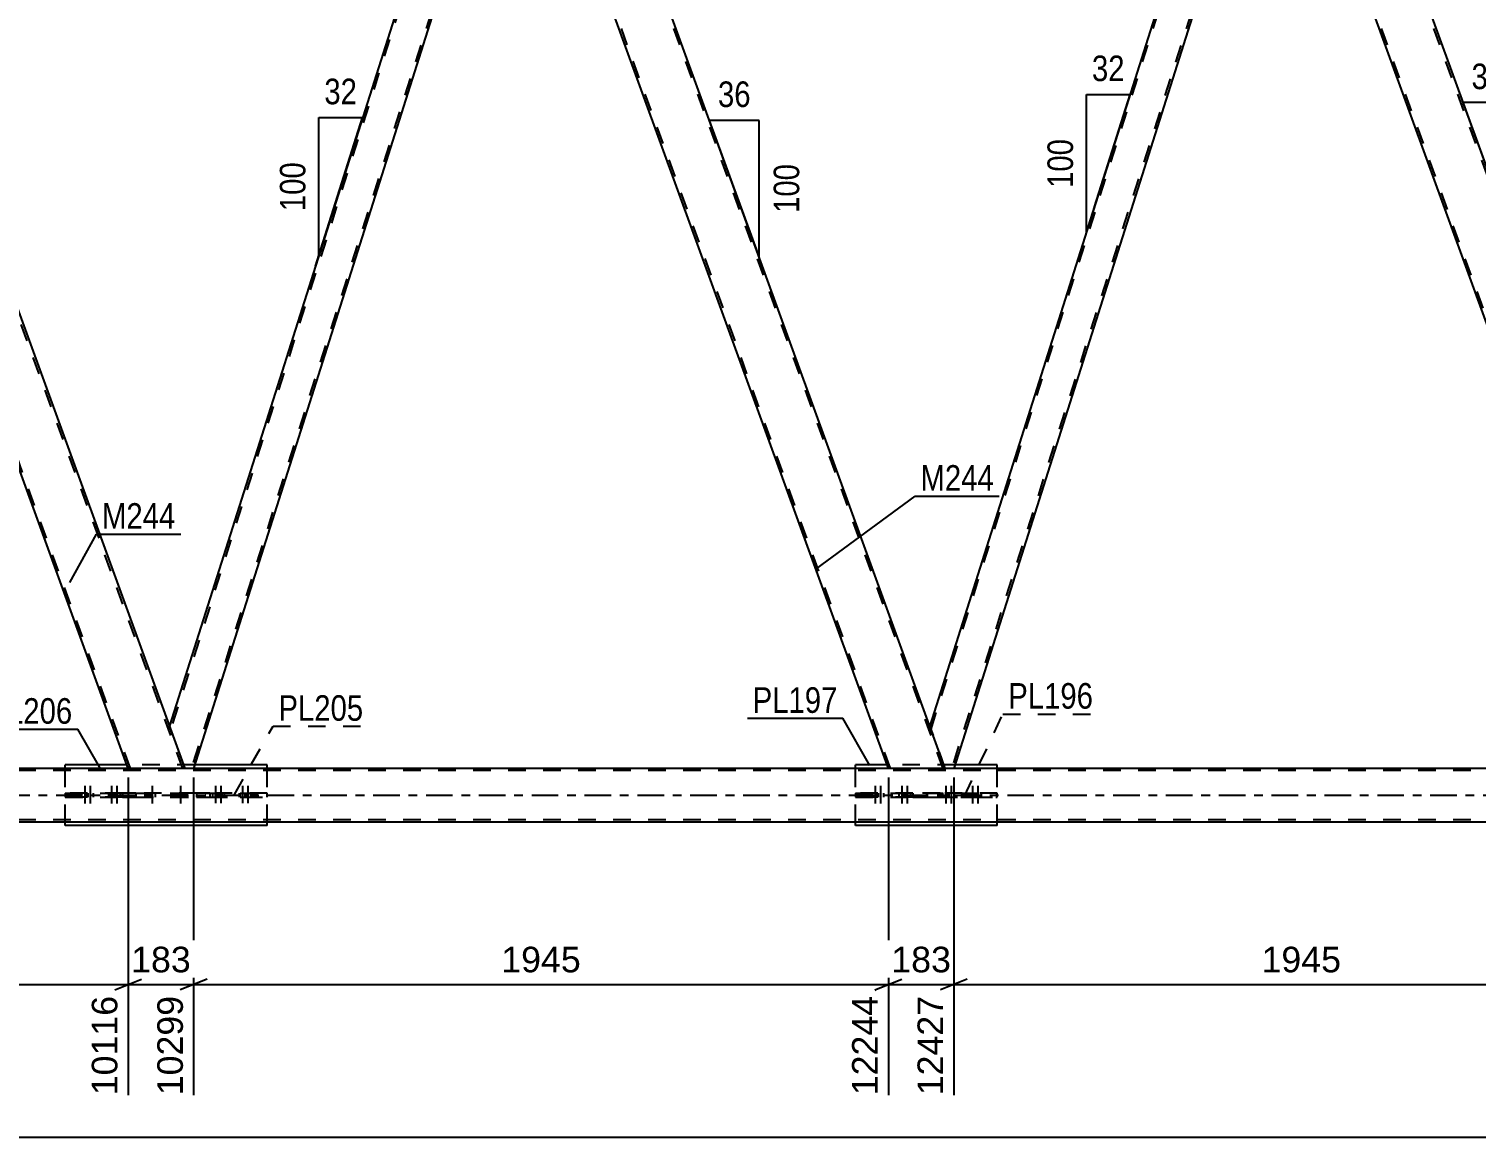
# Model space of a CAD drawing. Header units: millimetres. Extents: x -55 to 786, y -408 to 186.
# Drawn here: x 435.8 to 597.8, y -163.3 to -39.2 of the extents above; entities that cross this region are included whole.
import ezdxf

# ---------------------------------------------------------------- set-up
doc = ezdxf.new("R2010")
doc.units = ezdxf.units.MM
doc.linetypes.add('DXK_LINE_DOT2', pattern=[3.9198, 1.9599, -1.9599])
doc.linetypes.add('DXK_LINE_DOT3', pattern=[5.9187, 2.979, -0.9799, 0.9799, -0.9799])
doc.styles.add('Arial', font='ARIAL.TTF', dxfattribs={"height": 0.2})
doc.styles.add('Arial Narrow', font='ARIALN.TTF', dxfattribs={"height": 0.2})

# ---------------------------------------------------------------- blocks, each defined once
blk = doc.blocks.new('Part-318893114-2802 - 2647')
at = {"color": 2, "linetype": 'Continuous'}
for p, q in [((617.16, -122), (573.85, -3)), ((573.85, -3), (580.24, -3)), ((623.55, -122), (580.24, -3)), ((623.51, -122), (617.16, -122)), ((623.55, -122), (623.51, -122))]:
    blk.add_line(p, q, dxfattribs=at)
at = {"color": 7, "linetype": 'DXK_LINE_DOT2'}
for p, q in [((617.42, -122), (574.11, -3)), ((623.29, -122), (579.98, -3))]:
    blk.add_line(p, q, dxfattribs=at)
blk = doc.blocks.new('Part-318893114-2842 - 2647')
at = {"color": 2, "linetype": 'Continuous'}
for p, q in [((487.77, -3), (451.54, -117.23)), ((490.46, -7.74), (454.23, -122))]:
    blk.add_line(p, q, dxfattribs=at)
at = {"color": 7, "linetype": 'DXK_LINE_DOT2'}
for p, q in [((488.02, -3), (451.68, -117.6)), ((488.74, -3), (487.77, -3)), ((488.74, -3), (490.46, -7.74)), ((490.33, -7.37), (453.98, -122)), ((490.46, -7.74), (490.46, -7.74)), ((490.46, -7.74), (490.46, -7.74)), ((453.28, -122), (451.54, -117.23)), ((454.23, -122), (453.28, -122))]:
    blk.add_line(p, q, dxfattribs=at)
blk = doc.blocks.new('Part-318893114-2847 - 2647')
at = {"color": 2, "linetype": 'Continuous'}
for p, q in [((572.9, -3), (536.68, -117.23)), ((575.59, -7.77), (539.36, -122))]:
    blk.add_line(p, q, dxfattribs=at)
at = {"color": 7, "linetype": 'DXK_LINE_DOT2'}
for p, q in [((536.81, -117.6), (573.15, -3)), ((573.85, -3), (572.9, -3)), ((573.85, -3), (575.59, -7.77)), ((575.45, -7.4), (539.11, -122)), ((538.41, -122), (536.68, -117.23)), ((536.68, -117.23), (536.68, -117.23)), ((539.36, -122), (538.41, -122))]:
    blk.add_line(p, q, dxfattribs=at)
blk = doc.blocks.new('Part-318893114-2863 - 2647')
at = {"color": 2, "linetype": 'Continuous'}
for p, q in [((531.88, -121.59), (528.37, -121.59)), ((528.37, -122), (528.37, -121.59)), ((544.23, -121.59), (539.49, -121.59)), ((544.23, -122), (544.23, -121.59)), ((528.37, -128.39), (528.37, -128)), ((544.23, -128.39), (544.23, -128)), ((544.23, -128.39), (528.37, -128.39))]:
    blk.add_line(p, q, dxfattribs=at)
at = {"color": 7, "linetype": 'DXK_LINE_DOT2'}
for p, q in [((528.37, -128), (528.37, -122)), ((539.49, -121.59), (531.88, -121.59)), ((544.23, -128), (544.23, -122))]:
    blk.add_line(p, q, dxfattribs=at)
blk = doc.blocks.new('Part-318893114-2868 - 2647')
at = {"color": 2, "linetype": 'Continuous'}
for p, q in [((446.74, -121.59), (439.86, -121.59)), ((439.86, -122), (439.86, -121.59)), ((462.47, -121.59), (454.36, -121.59)), ((462.47, -122), (462.47, -121.59)), ((439.86, -128.39), (439.86, -128)), ((462.47, -128.39), (462.47, -128)), ((462.47, -128.39), (439.86, -128.39))]:
    blk.add_line(p, q, dxfattribs=at)
at = {"color": 7, "linetype": 'DXK_LINE_DOT2'}
for p, q in [((439.86, -128), (439.86, -122)), ((454.36, -121.59), (446.74, -121.59)), ((462.47, -128), (462.47, -122))]:
    blk.add_line(p, q, dxfattribs=at)
blk = doc.blocks.new('Part-318893114-2917 - 2647')
at = {"color": 2, "linetype": 'Continuous'}
for p, q in [((446.89, -122), (403.58, -3)), ((403.58, -3), (409.97, -3)), ((453.28, -122), (409.97, -3)), ((453.24, -122), (446.89, -122)), ((453.28, -122), (453.24, -122))]:
    blk.add_line(p, q, dxfattribs=at)
at = {"color": 7, "linetype": 'DXK_LINE_DOT2'}
for p, q in [((447.15, -122), (403.84, -3)), ((453.02, -122), (409.71, -3))]:
    blk.add_line(p, q, dxfattribs=at)
blk = doc.blocks.new('Part-318893114-2922 - 2647')
at = {"color": 2, "linetype": 'Continuous'}
for p, q in [((532.03, -122), (488.74, -3)), ((488.74, -3), (495.12, -3)), ((538.41, -122), (495.12, -3)), ((538.38, -122), (532.03, -122)), ((538.41, -122), (538.38, -122))]:
    blk.add_line(p, q, dxfattribs=at)
at = {"color": 7, "linetype": 'DXK_LINE_DOT2'}
for p, q in [((532.28, -122), (488.99, -3)), ((538.16, -122), (494.86, -3))]:
    blk.add_line(p, q, dxfattribs=at)
blk = doc.blocks.new('Part-318893114-2994 - 2647')
at = {"color": 7, "linetype": 'DXK_LINE_DOT2'}
for p, q in [((439.86, -124.75), (462.47, -124.75)), ((446.27, -124.75), (439.86, -124.75)), ((439.86, -124.75), (439.86, -124.75)), ((439.86, -124.75), (439.86, -125.23)), ((447.77, -124.75), (446.27, -124.75)), ((446.27, -124.75), (446.27, -125.23)), ((454.57, -124.75), (447.77, -124.75)), ((447.77, -124.75), (447.77, -125.23)), ((456.06, -124.75), (454.57, -124.75)), ((454.57, -124.75), (454.57, -125.23)), ((462.47, -124.75), (456.06, -124.75)), ((456.06, -124.75), (456.06, -125.23)), ((462.47, -124.75), (462.47, -124.75)), ((462.47, -125.23), (462.47, -124.75)), ((439.86, -125.23), (462.47, -125.23)), ((446.27, -125.23), (439.86, -125.23)), ((446.27, -125.23), (447.77, -125.23)), ((447.77, -125.23), (454.57, -125.23)), ((454.57, -125.23), (456.06, -125.23)), ((456.06, -125.23), (462.47, -125.23))]:
    blk.add_line(p, q, dxfattribs=at)
blk = doc.blocks.new('Bolt-318893114-3020 - 2647')
at = {"color": 1, "linetype": 'DXK_LINE_DOT2'}
for p, q in [((456.33, -124.75), (456.33, -125.23)), ((456.69, -123.94), (456.69, -127.14)), ((456.93, -124.75), (456.93, -125.23)), ((457.05, -124.75), (457.05, -125.23)), ((457.29, -123.94), (457.29, -127.14)), ((457.65, -124.75), (457.65, -125.23)), ((459.34, -124.75), (459.34, -125.23)), ((459.7, -123.94), (459.7, -127.14)), ((459.95, -124.75), (459.95, -125.23)), ((460.06, -124.75), (460.06, -125.23)), ((460.31, -123.94), (460.31, -127.14)), ((460.67, -124.75), (460.67, -125.23))]:
    blk.add_line(p, q, dxfattribs=at)
blk = doc.blocks.new('Bolt-318893114-3048 - 2647')
at = {"color": 1, "linetype": 'DXK_LINE_DOT2'}
for p, q in [((449.21, -124.75), (449.21, -125.23)), ((449.21, -124.75), (449.21, -125.23)), ((449.57, -123.95), (449.57, -127.15)), ((449.57, -123.95), (449.57, -127.15)), ((449.93, -124.75), (449.93, -125.23)), ((449.93, -124.75), (449.93, -125.23)), ((452.41, -124.75), (452.41, -125.23)), ((452.41, -124.75), (452.41, -125.23)), ((452.77, -123.95), (452.77, -127.15)), ((452.77, -123.95), (452.77, -127.15)), ((453.13, -124.75), (453.13, -125.23)), ((453.13, -124.75), (453.13, -125.23))]:
    blk.add_line(p, q, dxfattribs=at)
blk = doc.blocks.new('Bolt-318893114-3049 - 2647')
at = {"color": 1, "linetype": 'DXK_LINE_DOT2'}
for p, q in [((441.67, -124.75), (441.67, -125.23)), ((442.03, -123.95), (442.03, -126.95)), ((442.27, -124.75), (442.27, -125.23)), ((442.39, -124.75), (442.39, -125.23)), ((442.63, -123.95), (442.63, -126.95)), ((442.99, -124.75), (442.99, -125.23)), ((444.69, -124.75), (444.69, -125.23)), ((445.05, -123.95), (445.05, -126.95)), ((445.29, -124.75), (445.29, -125.23)), ((445.41, -124.75), (445.41, -125.23)), ((445.65, -123.95), (445.65, -126.95)), ((446.01, -124.75), (446.01, -125.23))]:
    blk.add_line(p, q, dxfattribs=at)
blk = doc.blocks.new('Part-318893114-3054 - 2647')
at = {"color": 7, "linetype": 'DXK_LINE_DOT2'}
for p, q in [((528.37, -124.75), (544.23, -124.75)), ((534.78, -124.75), (528.37, -124.75)), ((528.37, -124.75), (528.37, -124.75)), ((528.37, -124.75), (528.37, -125.23)), ((537.82, -124.75), (534.78, -124.75)), ((534.78, -124.75), (534.78, -125.23)), ((544.23, -124.75), (537.82, -124.75)), ((537.82, -124.75), (537.82, -125.23)), ((544.23, -124.75), (544.23, -124.75)), ((544.23, -125.23), (544.23, -124.75)), ((528.37, -125.23), (544.23, -125.23)), ((534.78, -125.23), (528.37, -125.23)), ((534.78, -125.23), (537.82, -125.23)), ((537.82, -125.23), (544.23, -125.23))]:
    blk.add_line(p, q, dxfattribs=at)
blk = doc.blocks.new('Bolt-318893114-3055 - 2647')
at = {"color": 1, "linetype": 'DXK_LINE_DOT2'}
for p, q in [((538.09, -124.75), (538.09, -125.23)), ((538.45, -123.95), (538.45, -127.15)), ((538.69, -124.75), (538.69, -125.23)), ((538.81, -124.75), (538.81, -125.23)), ((539.05, -123.95), (539.05, -127.15)), ((539.41, -124.75), (539.41, -125.23)), ((541.1, -124.75), (541.1, -125.23)), ((541.46, -123.95), (541.46, -127.15)), ((541.7, -124.75), (541.7, -125.23)), ((541.82, -124.75), (541.82, -125.23)), ((542.06, -123.95), (542.06, -127.15)), ((542.42, -124.75), (542.42, -125.23))]:
    blk.add_line(p, q, dxfattribs=at)
blk = doc.blocks.new('Bolt-318893114-3056 - 2647')
at = {"color": 1, "linetype": 'DXK_LINE_DOT2'}
for p, q in [((530.18, -124.75), (530.18, -125.23)), ((530.54, -123.95), (530.54, -126.95)), ((530.78, -124.75), (530.78, -125.23)), ((530.9, -124.75), (530.9, -125.23)), ((531.14, -123.95), (531.14, -126.95)), ((531.5, -124.75), (531.5, -125.23)), ((533.19, -124.75), (533.19, -125.23)), ((533.55, -123.95), (533.55, -126.95)), ((533.79, -124.75), (533.79, -125.23)), ((533.91, -124.75), (533.91, -125.23)), ((534.15, -123.95), (534.15, -126.95)), ((534.51, -124.75), (534.51, -125.23))]:
    blk.add_line(p, q, dxfattribs=at)
blk = doc.blocks.new('Part-318893114-3174 - 2647')
at = {"color": 7, "linetype": 'DXK_LINE_DOT2'}
for p, q in [((722.69, -122.24), (42.27, -122.24)), ((453.28, -122), (446.89, -122)), ((538.41, -122), (532.03, -122)), ((722.69, -127.76), (42.27, -127.76))]:
    blk.add_line(p, q, dxfattribs=at)
at = {"color": 2, "linetype": 'Continuous'}
for p, q in [((446.89, -122), (368.15, -122)), ((532.03, -122), (453.28, -122)), ((617.16, -122), (538.41, -122)), ((722.69, -128), (46.27, -128))]:
    blk.add_line(p, q, dxfattribs=at)
at = {"color": 7, "linetype": 'DXK_LINE_DOT3'}
blk.add_line((42.27, -125), (722.69, -125), dxfattribs=at)
blk = doc.blocks.new('AngleDimension-318893114-3387 - 2647')
at = {"color": 7, "linetype": 'Continuous'}
for p, q in [((468.25, -49.11), (473.14, -49.11)), ((468.25, -64.56), (473.14, -49.11)), ((468.25, -64.56), (468.25, -49.11)), ((467.87, -65.74), (468.25, -64.56))]:
    blk.add_line(p, q, dxfattribs=at)
at = {"color": 0}
for points in [[(473.12, -48.21), (473.12, -44.01), (468.27, -44.01), (468.27, -48.21)], [(467.35, -53.49), (463.15, -53.49), (463.15, -60.18), (467.35, -60.18)]]:
    blk.add_wipeout(points, dxfattribs=at)
at = {"color": 3, "style": 'Arial Narrow'}
blk.add_text('32', height=2.863, dxfattribs=at).set_placement((468.87, -47.61))
blk.add_text('100', height=2.863, rotation=90.0002, dxfattribs=at).set_placement((466.75, -59.58))
blk = doc.blocks.new('AngleDimension-318893114-3401 - 2647')
at = {"color": 7, "linetype": 'Continuous'}
for p, q in [((516.57, -61.95), (512.01, -49.42)), ((517.55, -49.42), (512.01, -49.42)), ((517.55, -64.65), (512.01, -49.42)), ((517.55, -64.65), (517.55, -49.42))]:
    blk.add_line(p, q, dxfattribs=at)
at = {"color": 0}
for points in [[(517.21, -48.52), (517.21, -44.32), (512.35, -44.32), (512.35, -48.52)], [(522.65, -53.69), (518.45, -53.69), (518.45, -60.38), (522.65, -60.38)]]:
    blk.add_wipeout(points, dxfattribs=at)
at = {"color": 3, "style": 'Arial Narrow'}
blk.add_text('36', height=2.863, dxfattribs=at).set_placement((512.95, -47.92))
blk.add_text('100', height=2.863, rotation=90.0002, dxfattribs=at).set_placement((522.05, -59.78))
blk = doc.blocks.new('AngleDimension-318893114-3429 - 2647')
at = {"color": 7, "linetype": 'Continuous'}
for p, q in [((599.86, -56.92), (596.4, -47.42)), ((601.94, -47.42), (596.4, -47.42)), ((601.94, -62.64), (596.4, -47.42)), ((601.94, -62.64), (601.94, -47.42))]:
    blk.add_line(p, q, dxfattribs=at)
at = {"color": 0}
for points in [[(601.6, -46.52), (601.6, -42.32), (596.74, -42.32), (596.74, -46.52)], [(607.04, -51.68), (602.84, -51.68), (602.84, -58.37), (607.04, -58.37)]]:
    blk.add_wipeout(points, dxfattribs=at)
at = {"color": 3, "style": 'Arial Narrow'}
blk.add_text('36', height=2.863, dxfattribs=at).set_placement((597.34, -45.92))
blk.add_text('100', height=2.863, rotation=90.0002, dxfattribs=at).set_placement((606.44, -57.77))
blk = doc.blocks.new('StraightDimension-318893114-4240 - 2647')
at = {"color": 7, "linetype": 'Continuous'}
for p, q in [((454.23, -123), (454.23, -158.6)), ((532.03, -123), (532.03, -158.6)), ((455.73, -145.58), (452.73, -146.78)), ((530.53, -146.78), (533.53, -145.58)), ((454.23, -146.18), (532.03, -146.18))]:
    blk.add_line(p, q, dxfattribs=at)
at = {"color": 0}
blk.add_wipeout([(498.18, -145.43), (498.18, -141.23), (488.08, -141.23), (488.08, -145.43)], dxfattribs=at)
at = {"color": 0, "linetype": 'Continuous'}
blk.add_wipeout([(531.43, -146.88), (527.23, -146.88), (527.23, -159.2), (531.43, -159.2)], dxfattribs=at)
at = {"color": 3, "style": 'Arial'}
blk.add_text('1945', height=2.865, dxfattribs=at).set_placement((488.68, -144.83))
at = {"color": 3, "linetype": 'Continuous', "style": 'Arial'}
blk.add_text('12244', height=2.865, rotation=90.0002, dxfattribs=at).set_placement((530.83, -158.6))
blk = doc.blocks.new('StraightDimension-318893114-4000 - 2647')
at = {"color": 7, "linetype": 'Continuous'}
for p, q in [((446.89, -123), (446.89, -158.6)), ((454.23, -123), (454.23, -158.6)), ((445.39, -146.78), (448.39, -145.58)), ((455.73, -145.58), (452.73, -146.78)), ((446.89, -146.18), (454.23, -146.18))]:
    blk.add_line(p, q, dxfattribs=at)
at = {"color": 0}
blk.add_wipeout([(454.5, -145.43), (454.5, -141.23), (446.63, -141.23), (446.63, -145.43)], dxfattribs=at)
at = {"color": 0, "linetype": 'Continuous'}
blk.add_wipeout([(453.63, -146.88), (449.43, -146.88), (449.43, -159.2), (453.63, -159.2)], dxfattribs=at)
at = {"color": 3, "style": 'Arial'}
blk.add_text('183', height=2.865, dxfattribs=at).set_placement((447.23, -144.83))
at = {"color": 3, "linetype": 'Continuous', "style": 'Arial'}
blk.add_text('10299', height=2.865, rotation=90.0002, dxfattribs=at).set_placement((453.03, -158.6))
blk = doc.blocks.new('StraightDimension-318893114-4221 - 2647')
at = {"color": 7, "linetype": 'Continuous'}
for p, q in [((532.03, -123), (532.03, -158.6)), ((539.36, -123), (539.36, -158.6)), ((530.53, -146.78), (533.53, -145.58)), ((540.86, -145.58), (537.86, -146.78)), ((532.03, -146.18), (539.36, -146.18))]:
    blk.add_line(p, q, dxfattribs=at)
at = {"color": 0}
blk.add_wipeout([(539.63, -145.43), (539.63, -141.23), (531.76, -141.23), (531.76, -145.43)], dxfattribs=at)
at = {"color": 0, "linetype": 'Continuous'}
blk.add_wipeout([(538.76, -146.88), (534.56, -146.88), (534.56, -159.2), (538.76, -159.2)], dxfattribs=at)
at = {"color": 3, "style": 'Arial'}
blk.add_text('183', height=2.865, dxfattribs=at).set_placement((532.36, -144.83))
at = {"color": 3, "linetype": 'Continuous', "style": 'Arial'}
blk.add_text('12427', height=2.865, rotation=90.0002, dxfattribs=at).set_placement((538.16, -158.6))
blk = doc.blocks.new('AngleDimension-318893114-3415 - 2647')
at = {"color": 7, "linetype": 'Continuous'}
for p, q in [((554.21, -46.52), (559.1, -46.52)), ((554.21, -61.96), (559.1, -46.52)), ((554.21, -61.96), (554.21, -46.52)), ((555.11, -59.1), (559.1, -46.52))]:
    blk.add_line(p, q, dxfattribs=at)
at = {"color": 0}
for points in [[(559.08, -45.62), (559.08, -41.42), (554.23, -41.42), (554.23, -45.62)], [(553.31, -50.9), (549.11, -50.9), (549.11, -57.58), (553.31, -57.58)]]:
    blk.add_wipeout(points, dxfattribs=at)
at = {"color": 3, "style": 'Arial Narrow'}
blk.add_text('32', height=2.863, dxfattribs=at).set_placement((554.83, -45.02))
blk.add_text('100', height=2.863, rotation=90.0002, dxfattribs=at).set_placement((552.71, -56.98))
blk = doc.blocks.new('StraightDimension-318893114-3912 - 2647')
at = {"color": 7, "linetype": 'Continuous'}
blk.add_line((-0.64, -163.28), (735.59, -163.28), dxfattribs=at)
blk = doc.blocks.new('StraightDimension-318893114-4164 - 2647')
at = {"color": 7, "linetype": 'Continuous'}
for p, q in [((369.09, -123), (369.09, -156.37)), ((446.89, -123), (446.89, -158.6)), ((370.59, -145.58), (367.59, -146.78)), ((445.39, -146.78), (448.39, -145.58)), ((369.09, -146.18), (446.89, -146.18))]:
    blk.add_line(p, q, dxfattribs=at)
at = {"color": 0}
blk.add_wipeout([(413.04, -145.43), (413.04, -141.23), (402.95, -141.23), (402.95, -145.43)], dxfattribs=at)
at = {"color": 0, "linetype": 'Continuous'}
blk.add_wipeout([(446.29, -146.88), (442.09, -146.88), (442.09, -159.2), (446.29, -159.2)], dxfattribs=at)
at = {"color": 3, "style": 'Arial'}
blk.add_text('1945', height=2.865, dxfattribs=at).set_placement((403.55, -144.83))
at = {"color": 3, "linetype": 'Continuous', "style": 'Arial'}
blk.add_text('10116', height=2.865, rotation=90.0002, dxfattribs=at).set_placement((445.69, -158.6))
blk = doc.blocks.new('StraightDimension-318893114-4202 - 2647')
at = {"color": 7, "linetype": 'Continuous'}
for p, q in [((539.36, -123), (539.36, -158.6)), ((617.16, -123), (617.16, -158.6)), ((540.86, -145.58), (537.86, -146.78)), ((615.66, -146.78), (618.66, -145.58)), ((539.36, -146.18), (617.16, -146.18))]:
    blk.add_line(p, q, dxfattribs=at)
at = {"color": 0}
blk.add_wipeout([(583.31, -145.43), (583.31, -141.23), (573.22, -141.23), (573.22, -145.43)], dxfattribs=at)
at = {"color": 0, "linetype": 'Continuous'}
blk.add_wipeout([(616.56, -146.88), (612.36, -146.88), (612.36, -159.2), (616.56, -159.2)], dxfattribs=at)
at = {"color": 3, "style": 'Arial'}
blk.add_text('1945', height=2.865, dxfattribs=at).set_placement((573.82, -144.83))
at = {"color": 3, "linetype": 'Continuous', "style": 'Arial'}
blk.add_text('14372', height=2.865, rotation=90.0002, dxfattribs=at).set_placement((615.96, -158.6))
blk = doc.blocks.new('Mark-318893114-2859 - 2647')
at = {"color": 0}
blk.add_wipeout([(526.34, -115.77), (526.34, -112.77), (516.84, -112.77), (516.84, -115.77)], dxfattribs=at)
blk.add_wipeout([(526.34, -115.77), (526.34, -112.77), (516.84, -112.77), (516.84, -115.77)], dxfattribs=at)
at = {"color": 30, "linetype": 'Continuous'}
for p in [(516.24, -116.37), (529.95, -121.68)]:
    blk.add_line(p, (526.94, -116.37), dxfattribs=at)
at = {"color": 3, "style": 'Arial Narrow'}
blk.add_text('PL197', height=2.863, dxfattribs=at).set_placement((516.84, -115.77))
blk = doc.blocks.new('Mark-318893114-2864 - 2647')
at = {"color": 0}
blk.add_wipeout([(440.65, -116.99), (440.65, -113.99), (431.15, -113.99), (431.15, -116.99)], dxfattribs=at)
blk.add_wipeout([(440.65, -116.99), (440.65, -113.99), (431.15, -113.99), (431.15, -116.99)], dxfattribs=at)
at = {"color": 30, "linetype": 'Continuous'}
for p in [(430.55, -117.59), (443.74, -121.89)]:
    blk.add_line(p, (441.25, -117.59), dxfattribs=at)
at = {"color": 3, "style": 'Arial Narrow'}
blk.add_text('PL206', height=2.863, dxfattribs=at).set_placement((431.15, -116.99))
blk = doc.blocks.new('Mark-318893114-2913 - 2647')
at = {"color": 0}
blk.add_wipeout([(452.19, -95.15), (452.19, -92.15), (443.97, -92.15), (443.97, -95.15)], dxfattribs=at)
blk.add_wipeout([(452.19, -95.15), (452.19, -92.15), (443.97, -92.15), (443.97, -95.15)], dxfattribs=at)
at = {"color": 30, "linetype": 'Continuous'}
for p, q in [((440.35, -101.16), (443.37, -95.75)), ((443.37, -95.75), (452.79, -95.75))]:
    blk.add_line(p, q, dxfattribs=at)
at = {"color": 3, "style": 'Arial Narrow'}
blk.add_text('M244', height=2.863, dxfattribs=at).set_placement((443.97, -95.15))
blk = doc.blocks.new('Mark-318893114-2918 - 2647')
at = {"color": 0}
blk.add_wipeout([(543.85, -90.89), (543.85, -87.89), (535.63, -87.89), (535.63, -90.89)], dxfattribs=at)
blk.add_wipeout([(543.85, -90.89), (543.85, -87.89), (535.63, -87.89), (535.63, -90.89)], dxfattribs=at)
at = {"color": 30, "linetype": 'Continuous'}
for p, q in [((523.91, -99.68), (535.03, -91.49)), ((535.03, -91.49), (544.45, -91.49))]:
    blk.add_line(p, q, dxfattribs=at)
at = {"color": 3, "style": 'Arial Narrow'}
blk.add_text('M244', height=2.863, dxfattribs=at).set_placement((535.63, -90.89))
blk = doc.blocks.new('Mark-318893114-2990 - 2647')
at = {"color": 0}
blk.add_wipeout([(473.24, -116.66), (473.24, -113.66), (463.73, -113.66), (463.73, -116.66)], dxfattribs=at)
blk.add_wipeout([(473.24, -116.66), (473.24, -113.66), (463.73, -113.66), (463.73, -116.66)], dxfattribs=at)
at = {"color": 30, "linetype": 'DXK_LINE_DOT2'}
for p, q in [((458.8, -124.91), (463.13, -117.26)), ((463.13, -117.26), (473.84, -117.26))]:
    blk.add_line(p, q, dxfattribs=at)
at = {"color": 3, "style": 'Arial Narrow'}
blk.add_text('PL205', height=2.863, dxfattribs=at).set_placement((463.73, -116.66))
blk = doc.blocks.new('Mark-318893114-3050 - 2647')
at = {"color": 0}
blk.add_wipeout([(554.96, -115.3), (554.96, -112.3), (545.46, -112.3), (545.46, -115.3)], dxfattribs=at)
blk.add_wipeout([(554.96, -115.3), (554.96, -112.3), (545.46, -112.3), (545.46, -115.3)], dxfattribs=at)
at = {"color": 30, "linetype": 'DXK_LINE_DOT2'}
for p, q in [((540.55, -125.11), (544.86, -115.9)), ((544.86, -115.9), (555.56, -115.9))]:
    blk.add_line(p, q, dxfattribs=at)
at = {"color": 3, "style": 'Arial Narrow'}
blk.add_text('PL196', height=2.863, dxfattribs=at).set_placement((545.46, -115.3))

msp = doc.modelspace()

# ---------------------------------------------------------------- block references
for name in ['Part-318893114-2917 - 2647', 'Part-318893114-2842 - 2647', 'Part-318893114-2922 - 2647', 'Part-318893114-2847 - 2647', 'Part-318893114-2802 - 2647', 'Part-318893114-3174 - 2647', 'Part-318893114-2868 - 2647', 'Part-318893114-2863 - 2647', 'Part-318893114-2994 - 2647', 'Bolt-318893114-3049 - 2647', 'Bolt-318893114-3048 - 2647', 'Bolt-318893114-3020 - 2647', 'Part-318893114-3054 - 2647', 'Bolt-318893114-3056 - 2647', 'Bolt-318893114-3055 - 2647']:
    msp.add_blockref(name, (0, 0))

# ---------------------------------------------------------------- next in the draw order: block references
for name in ['AngleDimension-318893114-3415 - 2647', 'AngleDimension-318893114-3429 - 2647', 'AngleDimension-318893114-3387 - 2647', 'AngleDimension-318893114-3401 - 2647', 'StraightDimension-318893114-4240 - 2647']:
    msp.add_blockref(name, (0, 0))

# ---------------------------------------------------------------- next in the draw order: block references
for name in ['StraightDimension-318893114-4000 - 2647', 'StraightDimension-318893114-4221 - 2647']:
    msp.add_blockref(name, (0, 0))

# ---------------------------------------------------------------- next in the draw order: block references
msp.add_blockref('StraightDimension-318893114-3912 - 2647', (0, 0))

# ---------------------------------------------------------------- next in the draw order: block references
for name in ['Mark-318893114-2918 - 2647', 'Mark-318893114-2913 - 2647', 'Mark-318893114-2859 - 2647', 'Mark-318893114-2864 - 2647', 'Mark-318893114-2990 - 2647', 'StraightDimension-318893114-4164 - 2647', 'StraightDimension-318893114-4202 - 2647']:
    msp.add_blockref(name, (0, 0))

# ---------------------------------------------------------------- next in the draw order: block references
msp.add_blockref('Mark-318893114-3050 - 2647', (0, 0))

doc.saveas('drawing.dxf')
